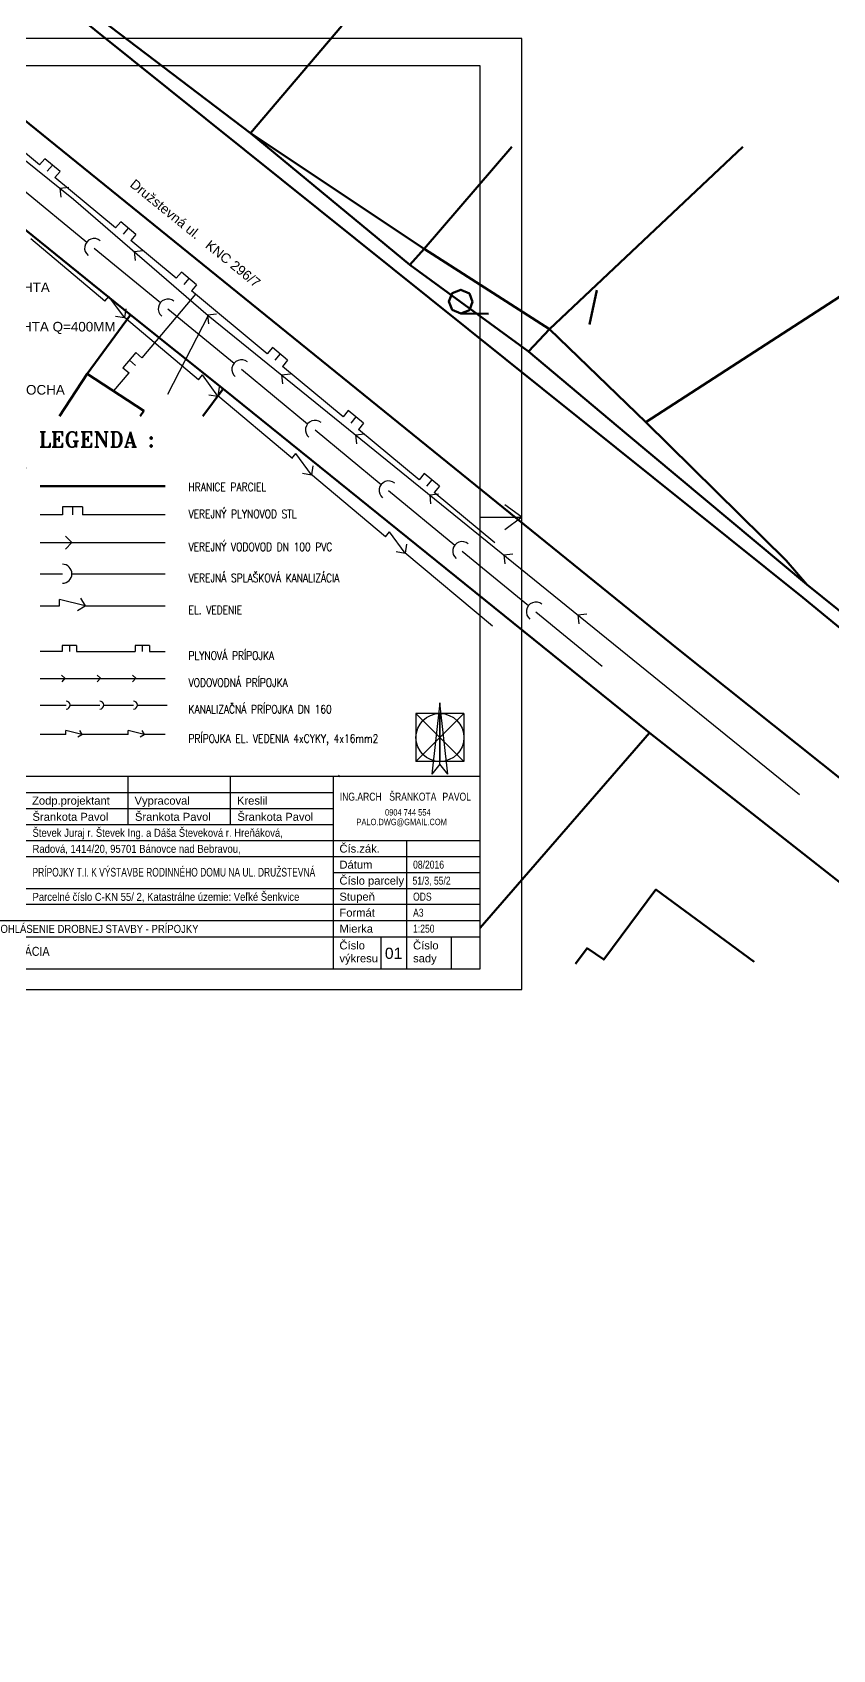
# Model space of a CAD drawing. Header units: millimetres. Extents: x 462666 to 1244237, y 2328025 to 3795663.
# Drawn here: x 1090064 to 1152554, y 2345835 to 2472125 of the extents above; entities that cross this region are included whole.
import ezdxf
from ezdxf.enums import TextEntityAlignment as Align

# ---------------------------------------------------------------- set-up
doc = ezdxf.new("R2010")
doc.units = ezdxf.units.MM
for name, color, linetype in [('LEGENDA', 3, 'Continuous'), ('MUR-POH', 64, 'Continuous'), ('MUR_POH', 64, 'Continuous'), ('PLO_LIN', 6, 'Continuous'), ('POP', 7, 'Continuous'), ('RAM_100', 160, 'Continuous'), ('ROZPISKA100', 7, 'Continuous'), ('SO10-PRIPOJKA-VODOVOD', 5, 'Continuous'), ('SO11-PRIPOJKA-SPLASK-KANAL', 25, 'Continuous'), ('SO12-PRIPOJKA-PLYN', 11, 'Continuous'), ('SO13-PRIPOJKA-ELEKTRO-NN', 20, 'Continuous'), ('TXT_50_MIESTN', 7, 'Continuous')]:
    doc.layers.add(name, color=color, linetype=linetype)
doc.layers.add('P', color=250, linetype='Continuous', lineweight=100)
doc.styles.add('ARIAL', font='arial.ttf', dxfattribs={"height": 250})
doc.styles.add('ROMANS', font='arial.ttf', dxfattribs={"width": 0.85})
doc.styles.add('ROMANT', font='romant', dxfattribs={"height": 3})
doc.styles.add('TAB', font='SIMPLEX', dxfattribs={"width": 0.8})
doc.linetypes.add('GAS_LINE', pattern='A,12.7,-5.08,["GAS",Standard,S=2.54,R=0,X=-2.54,Y=-1.27],-6.35', length=24.13)

# ---------------------------------------------------------------- blocks, each defined once
blk = doc.blocks.new('Z_RAM_A_3_hp 1220')
at = {"layer": 'POP', "linetype": 'Continuous'}
blk.add_lwpolyline([(-288.5, -408), (-6.5, -408), (-6.5, -13), (-288.5, -13)], close=True, dxfattribs=at)
at = {"layer": 'RAM_100', "linetype": 'Continuous'}
for p, q in [((-147.5, 0), (-151.4, -5.38)), ((-147.5, -13), (-147.5, 0)), ((-147.5, 0), (-143.6, -5.38))]:
    blk.add_line(p, q, dxfattribs=at)
for points in [[(-297, -420), (0, -420), (0, 0), (-297, 0)], [(-288.5, -13), (-288.5, -408), (-6.5, -408), (-6.5, -13)]]:
    blk.add_lwpolyline(points, close=True, dxfattribs=at)
blk.add_text('rkmk 1:1 A3  hp1220c/aug 2008', height=3.2, rotation=90, dxfattribs=at).set_placement((-292.52, -406.58))

msp = doc.modelspace()

# ---------------------------------------------------------------- linework, layer by layer
at = {"layer": 'MUR-POH', "ltscale": 0.01}
for p, q in [((1121893, 2419781.2), (1121268, 2414205.7)), ((1122518, 2414205.7), (1121893, 2419781.2)), ((1123768, 2418935.4), (1120018, 2415185.4)), ((1120018, 2418935.4), (1123768, 2415185.4)), ((1120018, 2418935.4), (1120018, 2415185.4)), ((1123768, 2418935.4), (1120018, 2418935.4)), ((1121893, 2418935.4), (1121893, 2415185.4)), ((1121893, 2414978.8), (1121893, 2418935.4)), ((1123768, 2418935.4), (1123768, 2415185.4)), ((1123768, 2415185.4), (1120018, 2415185.4)), ((1121893, 2414978.8), (1121268, 2414205.7)), ((1122518, 2414205.7), (1121893, 2414978.8))]:
    msp.add_line(p, q, dxfattribs=at)
msp.add_circle((1121893, 2417060.4), 1875, dxfattribs=at)
at = {"layer": 'P', "color": 252, "linetype": 'Continuous'}
for points in [[(1161213.7, 2399389.8), (1138250.6, 2417422.6), (1104954.2, 2444285.6), (1097738.2, 2450066.2), (1086534.3, 2459101.6), (1054721.7, 2484730.1), (1043148, 2494381.2), (1016904.7, 2516599.5), (1008354.4, 2523744.2), (991758.4, 2538552.7), (975218.1, 2553342.3)], [(1001012.9, 2553236), (1006964.9, 2547870.1), (1015735.5, 2539961.4), (1033537.6, 2524273.2), (1043421.7, 2515615.4), (1052508.1, 2507593.8), (1067199.5, 2495789.5), (1080759.3, 2484864.7), (1095506.6, 2473060.2), (1107102.4, 2464265.2), (1119548.1, 2453977.7), (1128807.2, 2447202.3), (1136467.2, 2440787.1), (1150544.5, 2429004), (1161303.3, 2420342.6)], [(1114240.9, 2472646.6), (1107102.4, 2464265.2), (1095506.6, 2473060.2), (1093841.9, 2475561)], [(1127514.9, 2463180.2), (1120669.9, 2455220), (1107102.4, 2464265.2), (1114240.9, 2472646.6)], [(1137978.3, 2441674.2), (1148933, 2430871.7), (1150544.5, 2429004), (1136467.2, 2440787.1), (1128807.2, 2447202.3), (1119548.1, 2453977.7), (1107102.4, 2464265.2), (1120669.9, 2455220), (1130452.1, 2448944.9), (1137978.3, 2441674.2)], [(1145543, 2463180.2), (1130452.1, 2448944.9), (1120669.9, 2455220), (1127514.9, 2463180.2)], [(1166455.2, 2460149.4), (1162461.6, 2457541.7), (1137978.3, 2441674.2), (1130452.1, 2448944.9), (1145543, 2463180.2)], [(1089537.9, 2438162.1), (1086803.1, 2434012.5), (1080700.9, 2425532.4), (1070345.2, 2410090.5), (1054315.5, 2386185.3), (1042623.5, 2394217.7), (1060772.3, 2422003.9), (1086534.3, 2459101.6), (1097738.2, 2450066.2), (1094350.6, 2445464.6)], [(1124430.9, 2451091.4), (1124191.7, 2451743.8), (1123522.8, 2452025.7), (1122851.7, 2451749.3), (1122588.5, 2451099), (1122846.3, 2450446.6), (1123515.2, 2450164.7), (1124186.3, 2450441.1), (1124430.9, 2451091.4)], [(1133580.3, 2449304.3), (1134131.1, 2451982)], [(1092172.8, 2442160.1), (1094350.6, 2445464.6), (1097738.2, 2450066.2), (1104954.2, 2444285.6), (1103374.1, 2442160.1)], [(1123515.2, 2450164.7), (1125692.7, 2450155.7)], [(1094350.6, 2445464.6), (1092172.8, 2442160.1)], [(1103374.1, 2442160.1), (1104954.2, 2444285.6), (1138250.6, 2417422.6), (1125043.2, 2402197)], [(1090674, 2436696.9), (1100439.4, 2436696.9)], [(1125043.2, 2402197), (1138250.6, 2417422.6), (1161213.7, 2399389.8)], [(1114052.1, 2414085), (1113996.8, 2414009.5)], [(1132482.1, 2399389.8), (1133379.6, 2400599.5), (1134678.7, 2399719.5), (1138758.5, 2405192.9), (1146421.7, 2399540.8)]]:
    msp.add_lwpolyline(points, dxfattribs=at)
at = {"layer": 'P', "color": 1, "linetype": 'Continuous'}
for points in [[(986570.8, 2553295.5), (1012003.6, 2528605.3), (1041142, 2504383.7), (1140529.4, 2423927.2), (1203526, 2373696.4), (1221769.1, 2361133), (1244188.4, 2345835.3)], [(1244230.4, 2356034.1), (1228975.6, 2366612.3), (1205187.9, 2384056), (1183518.3, 2400634.8), (1150224, 2428000.3), (1094945.2, 2472318.1), (1052057.8, 2506720.9), (1015169.4, 2538084), (999170.4, 2553243.6)], [(1120669.9, 2455220), (1119548.1, 2453977.7)], [(1130452.1, 2448944.9), (1128807.2, 2447202.3)], [(1098487.8, 2442160.1), (1098768.2, 2442580.2), (1094350.6, 2445464.6)]]:
    msp.add_lwpolyline(points, dxfattribs=at)
at = {"layer": 'PLO_LIN', "color": 6, "linetype": 'Continuous', "ltscale": 250}
for points in [[(1090635.5, 2461768.1), (1085898.2, 2465699.2)], [(1096559.9, 2456852), (1091822.6, 2460783.1)], [(1101297.2, 2452920.9), (1097747, 2455867)], [(1102805.9, 2451669), (1098606.8, 2446720.3)], [(1108408.7, 2447019.8), (1102484.3, 2451935.9)], [(1114333, 2442103.7), (1109595.7, 2446034.7)], [(1120257.4, 2437187.6), (1115520.1, 2441118.6)], [(1092429.5, 2434454.1), (1090674, 2434454.1)], [(1100439.4, 2434454.1), (1093972.1, 2434454.1)]]:
    msp.add_lwpolyline(points, dxfattribs=at)
at = {"layer": 'PLO_LIN', "color": 6}
for points in [[(1091036.9, 2462251.8), (1090635.5, 2461768.1)], [(1092223.9, 2461266.8), (1091036.9, 2462251.8)], [(1091630.4, 2461759.3), (1091229, 2461275.6)], [(1092223.9, 2461266.8), (1091822.6, 2460783.1)], [(1096961.2, 2457335.7), (1096559.9, 2456852)], [(1098148.3, 2456350.6), (1096961.2, 2457335.7)], [(1097554.8, 2456843.2), (1097153.4, 2456359.5)], [(1098148.3, 2456350.6), (1097747, 2455867)], [(1101698.6, 2453404.6), (1101297.2, 2452920.9)], [(1102885.6, 2452419.6), (1101698.6, 2453404.6)], [(1102292.1, 2452912.1), (1101890.7, 2452428.4)], [(1102885.6, 2452419.6), (1102484.3, 2451935.9)], [(1108810, 2447503.4), (1108408.7, 2447019.8)], [(1109997.1, 2446518.4), (1108810, 2447503.4)], [(1098140.5, 2447116), (1097142.5, 2445939.9)], [(1097641.5, 2446527.9), (1098120.7, 2446121.3)], [(1098140.5, 2447116), (1098619.7, 2446709.4)], [(1109403.5, 2447010.9), (1109002.2, 2446527.3)], [(1109997.1, 2446518.4), (1109595.7, 2446034.7)], [(1097142.5, 2445939.9), (1097621.7, 2445533.2)], [(1114734.4, 2442587.3), (1114333, 2442103.7)], [(1115921.4, 2441602.3), (1114734.4, 2442587.3)], [(1115327.9, 2442094.8), (1114926.6, 2441611.2)], [(1115921.4, 2441602.3), (1115520.1, 2441118.6)], [(1120658.8, 2437671.2), (1120257.4, 2437187.6)], [(1121845.8, 2436686.2), (1120658.8, 2437671.2)], [(1121252.3, 2437178.7), (1120850.9, 2436695)], [(1121845.8, 2436686.2), (1121444.5, 2436202.5)], [(1126181.8, 2432271.4), (1121444.5, 2436202.5)], [(1093972.1, 2435082.6), (1092429.5, 2435082.6)], [(1092429.5, 2435082.6), (1092429.5, 2434454.1)], [(1093200.8, 2435082.6), (1093200.8, 2434454.1)], [(1093972.1, 2435082.6), (1093972.1, 2434454.1)]]:
    msp.add_lwpolyline(points, dxfattribs=at)
at = {"layer": 'PLO_LIN', "color": 6, "linetype": 'GAS_LINE', "ltscale": 250}
msp.add_lwpolyline([(1097608.8, 2445544.2), (1096403.7, 2444124)], dxfattribs=at)
at = {"layer": 'ROZPISKA100', "color": 2}
for p, q in [((1125043.2, 2414009.5), (1081543.2, 2414009.5)), ((1113543.2, 2414009.5), (1113543.2, 2399009.5)), ((1125043.2, 2399009.5), (1125043.2, 2414009.5)), ((1081543.2, 2409009.5), (1125043.2, 2409009.5)), ((1125043.2, 2404009.5), (1081543.2, 2404009.5)), ((1081543.2, 2399009.5), (1125043.2, 2399009.5))]:
    msp.add_line(p, q, dxfattribs=at)
at = {"layer": 'ROZPISKA100'}
for p, q in [((1097543.2, 2410259.5), (1097543.2, 2414009.5)), ((1105543.2, 2410259.5), (1105543.2, 2414009.5)), ((1081543.2, 2412759.5), (1113543.2, 2412759.5)), ((1081543.2, 2411509.5), (1113543.2, 2411509.5)), ((1081543.2, 2410259.5), (1113543.2, 2410259.5)), ((1119293.2, 2399009.5), (1119293.2, 2409009.5)), ((1081543.2, 2407759.5), (1125043.2, 2407759.5)), ((1113543.2, 2406509.5), (1125043.2, 2406509.5)), ((1081543.2, 2405259.5), (1125043.2, 2405259.5)), ((1081543.2, 2402759.5), (1125043.2, 2402759.5)), ((1081543.2, 2401509.5), (1125043.2, 2401509.5)), ((1117293.2, 2399009.5), (1117293.2, 2401509.5)), ((1122793.2, 2399009.5), (1122793.2, 2401509.5))]:
    msp.add_line(p, q, dxfattribs=at)
at = {"layer": 'SO10-PRIPOJKA-VODOVOD'}
for p, q in [((1092218.3, 2459952.4), (1092916.4, 2460025.7)), ((1092218.3, 2459952.4), (1092291.5, 2459254.2)), ((1098018.6, 2455004.8), (1098716.8, 2455078.1)), ((1098018.6, 2455004.8), (1098091.9, 2454306.6)), ((1103734.4, 2450066.4), (1104432.6, 2450139.6)), ((1103734.4, 2450066.4), (1103807.7, 2449368.2)), ((1109520.1, 2445379.9), (1110218.2, 2445453.1)), ((1109520.1, 2445379.9), (1109593.4, 2444681.7)), ((1115305.7, 2440693.3), (1116003.9, 2440766.6)), ((1115305.7, 2440693.3), (1115379, 2439995.2)), ((1121091.4, 2436006.8), (1121789.6, 2436080.1)), ((1121091.4, 2436006.8), (1121164.7, 2435308.7)), ((1093155.9, 2432277.2), (1092659.5, 2432773.6)), ((1090674, 2432277.2), (1100439.4, 2432277.2)), ((1093155.9, 2432277.2), (1092659.5, 2431780.9)), ((1126877, 2431320.3), (1127575.2, 2431393.6)), ((1126877, 2431320.3), (1126950.3, 2430622.1)), ((1132662.7, 2426633.8), (1133360.9, 2426707.1)), ((1132662.7, 2426633.8), (1132736, 2425935.6))]:
    msp.add_line(p, q, dxfattribs=at)
at = {"layer": 'SO10-PRIPOJKA-VODOVOD', "color": 3}
for p, q in [((1090674, 2421675.8), (1100439.4, 2421675.8)), ((1092611.8, 2421683.1), (1092349.5, 2421938.2)), ((1092611.8, 2421683.1), (1092356.8, 2421420.8)), ((1095380.5, 2421683.1), (1095118.3, 2421938.2)), ((1095380.5, 2421683.1), (1095125.5, 2421420.8)), ((1098149.3, 2421683.1), (1097887, 2421938.2)), ((1098149.3, 2421683.1), (1097894.3, 2421420.8))]:
    msp.add_line(p, q, dxfattribs=at)
at = {"layer": 'SO10-PRIPOJKA-VODOVOD'}
for points in [[(1024607.9, 2515739.7), (1033083, 2508913.1), (1073057.8, 2475392.8), (1093275.6, 2459100.3), (1103790, 2450021.3), (1149964, 2412619.3)], [(1103790, 2450021.3), (1100613.8, 2443838.4)]]:
    msp.add_lwpolyline(points, dxfattribs=at)
at = {"layer": 'SO11-PRIPOJKA-SPLASK-KANAL'}
for p, q in [((1090674, 2429848.1), (1092411.3, 2429848.1)), ((1093155.9, 2429848.1), (1100439.4, 2429848.1))]:
    msp.add_line(p, q, dxfattribs=at)
at = {"layer": 'SO11-PRIPOJKA-SPLASK-KANAL', "color": 3}
for p, q in [((1090674, 2419597.1), (1092411.3, 2419597.1)), ((1098560.4, 2419592.6), (1100297.8, 2419592.6))]:
    msp.add_line(p, q, dxfattribs=at)
at = {"layer": 'SO11-PRIPOJKA-SPLASK-KANAL', "flags": 128}
for points in [[(1089141.1, 2460012.3), (1094314.9, 2455753.3)], [(1094889.8, 2455280.1), (1100063.6, 2451021.2)], [(1100638.5, 2450548), (1105812.3, 2446289.1)], [(1106387.2, 2445815.8), (1111561, 2441556.9)], [(1112135.9, 2441083.7), (1117309.7, 2436824.8)], [(1117884.6, 2436351.6), (1123058.4, 2432092.6)], [(1123633.3, 2431619.4), (1128807.1, 2427360.5)], [(1129382, 2426887.3), (1134555.8, 2422628.3)]]:
    msp.add_lwpolyline(points, dxfattribs=at)
at = {"layer": 'SO11-PRIPOJKA-SPLASK-KANAL', "color": 3, "flags": 128}
for points in [[(1090674, 2419597.1), (1092702.6, 2419597.1)], [(1093011.5, 2419597.1), (1095331.4, 2419597.1)], [(1095640.3, 2419597.1), (1097960.2, 2419597.1)], [(1098269.1, 2419592.6), (1100589.1, 2419592.6)]]:
    msp.add_lwpolyline(points, dxfattribs=at)
at = {"layer": 'SO11-PRIPOJKA-SPLASK-KANAL'}
for centre, start, end in [((1094889.8, 2455280.1), 50.539848, 230.539848), ((1100638.5, 2450548), 50.539848, 230.539848), ((1106387.2, 2445815.8), 50.539848, 230.539848), ((1112135.9, 2441083.7), 50.539848, 230.539848), ((1117884.6, 2436351.6), 50.539848, 230.539848), ((1123633.3, 2431619.4), 50.539848, 230.539848), ((1092411.3, 2429848.1), 270, 90), ((1129382, 2426887.3), 50.539848, 230.539848)]:
    msp.add_arc(centre, 744.6, start, end, dxfattribs=at)
at = {"layer": 'SO11-PRIPOJKA-SPLASK-KANAL', "color": 3}
for centre in [(1092703.7, 2419596.3), (1095332.5, 2419596.3), (1097959.3, 2419592.7)]:
    msp.add_arc(centre, 309.8, 270.80478, 90.80478, dxfattribs=at)
at = {"layer": 'SO12-PRIPOJKA-PLYN', "color": 3, "linetype": 'Continuous', "ltscale": 250}
for points in [[(1092399.6, 2423782.6), (1090674, 2423782.6)], [(1092399.6, 2424237.6), (1092399.6, 2423782.6)], [(1093516.3, 2424237.6), (1092399.6, 2424237.6)], [(1092958, 2424237.6), (1092958, 2423782.6)], [(1093516.3, 2424237.6), (1093516.3, 2423782.6)], [(1093516.3, 2423782.6), (1098084.3, 2423782.6)], [(1098084.3, 2424237.6), (1098084.3, 2423782.6)], [(1099200.9, 2424237.6), (1098084.3, 2424237.6)], [(1098642.6, 2424237.6), (1098642.6, 2423782.6)], [(1099200.9, 2424237.6), (1099200.9, 2423782.6)], [(1099200.9, 2423782.6), (1100439.4, 2423782.6)]]:
    msp.add_lwpolyline(points, dxfattribs=at)
at = {"layer": 'SO13-PRIPOJKA-ELEKTRO-NN'}
for p, q in [((1095728.1, 2451130.4), (1096047.4, 2451510.4)), ((1097248.1, 2449852.9), (1096047.4, 2451510.4)), ((1097358.9, 2450546.1), (1097248.1, 2449852.9)), ((1096554.9, 2449963.7), (1097248.1, 2449852.9)), ((1103029, 2444994.6), (1103348.4, 2445374.6)), ((1104549.1, 2443717.2), (1103348.4, 2445374.6)), ((1103855.9, 2443828), (1104549.1, 2443717.2)), ((1104659.9, 2444410.4), (1104549.1, 2443717.2)), ((1110330, 2438858.9), (1110649.3, 2439238.9)), ((1111850, 2437581.4), (1110649.3, 2439238.9)), ((1111156.8, 2437692.2), (1111850, 2437581.4)), ((1111960.8, 2438274.6), (1111850, 2437581.4)), ((1117645.2, 2432740.2), (1117964.6, 2433120.2)), ((1119165.3, 2431462.7), (1117964.6, 2433120.2)), ((1118472.1, 2431573.5), (1119165.3, 2431462.7)), ((1119276.1, 2432155.9), (1119165.3, 2431462.7)), ((1090674, 2427348.8), (1092194, 2427348.8)), ((1094179.6, 2427348.8), (1092194, 2427845.2)), ((1092194, 2427348.8), (1092194, 2427845.2)), ((1093577.6, 2426987.6), (1094179.6, 2427348.8)), ((1093818.4, 2427950.8), (1094179.6, 2427348.8)), ((1094179.6, 2427348.8), (1100439.4, 2427348.8))]:
    msp.add_line(p, q, dxfattribs=at)
at = {"layer": 'SO13-PRIPOJKA-ELEKTRO-NN', "color": 3}
for p, q in [((1093921.2, 2417308.1), (1092677.8, 2417619)), ((1092677.8, 2417308.1), (1092677.8, 2417619)), ((1093615.7, 2417124.8), (1093921.2, 2417308.1)), ((1093737.9, 2417613.6), (1093921.2, 2417308.1)), ((1097547.2, 2417308.1), (1097547.2, 2417619)), ((1098790.7, 2417308.1), (1097547.2, 2417619)), ((1098485.2, 2417124.8), (1098790.7, 2417308.1)), ((1098607.4, 2417613.6), (1098790.7, 2417308.1))]:
    msp.add_line(p, q, dxfattribs=at)
at = {"layer": 'SO13-PRIPOJKA-ELEKTRO-NN', "flags": 128}
for points in [[(1095728.1, 2451130.4), (1089947.2, 2455988.7)], [(1103029, 2444994.6), (1097248.1, 2449852.9)], [(1110344.3, 2438875.9), (1110249.1, 2438955.8), (1104540.6, 2443728.9)], [(1117648.6, 2432744.2), (1111793.7, 2437659.2)], [(1125983.6, 2425747.1), (1119150.1, 2431483.7)]]:
    msp.add_lwpolyline(points, dxfattribs=at)
at = {"layer": 'SO13-PRIPOJKA-ELEKTRO-NN', "color": 3, "flags": 128}
for points in [[(1092677.8, 2417308.1), (1090674, 2417308.1)], [(1097547.2, 2417308.1), (1093921.2, 2417308.1)], [(1100439.4, 2417308.1), (1098790.7, 2417308.1)]]:
    msp.add_lwpolyline(points, dxfattribs=at)

# ---------------------------------------------------------------- block references
at = {"layer": 'MUR_POH', "ltscale": 0.3, "xscale": 250, "yscale": 250, "zscale": 250, "rotation": 270.0000000000635}
msp.add_blockref('Z_RAM_A_3_hp 1220', (1128293.2, 2397384.5), dxfattribs=at)

# ---------------------------------------------------------------- texts
at = {"layer": 'LEGENDA', "color": 2, "style": 'ROMANT'}
msp.add_text('LEGENDA :', height=1200, dxfattribs=at).set_placement((1090576.9, 2439738.5))
at = {"layer": 'P', "color": 252, "linetype": 'Continuous', "style": 'TAB', "width": 0.8}
msp.add_text('HRANICE PARCIEL', height=650, dxfattribs=at).set_placement((1102257.4, 2436305.2))
at = {"layer": 'PLO_LIN', "color": 6, "linetype": 'Continuous', "ltscale": 250, "style": 'TAB', "width": 0.8}
msp.add_text('VEREJNÝ PLYNOVOD STL', height=650, dxfattribs=at).set_placement((1102257.4, 2434194.2))
at = {"layer": 'PLO_LIN', "color": 3, "linetype": 'Continuous', "ltscale": 250, "style": 'TAB', "width": 0.8}
msp.add_text('PLYNOVÁ PRÍPOJKA', height=650, dxfattribs=at).set_placement((1102257.4, 2423130.2))
at = {"layer": 'ROZPISKA100'}
for s, height, style, p in [('Zodp.projektant', 625, 'ARIAL', (1090043.2, 2411822)), ('Vypracoval', 625, 'ARIAL', (1098043.2, 2411822)), ('Kreslil', 625, 'ARIAL', (1106043.2, 2411822)), ('Šrankota Pavol', 625, 'ROMANS', (1090075.6, 2410555.8)), ('Šrankota Pavol', 625, 'ROMANS', (1098075.6, 2410555.8)), ('Šrankota Pavol', 625, 'ROMANS', (1106075.6, 2410555.8)), ('Čís.zák.', 625, 'ARIAL', (1114043.2, 2408072)), ('Dátum', 625, 'ARIAL', (1114043.2, 2406822)), ('Číslo parcely', 625, 'ARIAL', (1114043.2, 2405572)), ('Stupeň', 625, 'ARIAL', (1114043.2, 2404322)), ('Formát', 625, 'ARIAL', (1114043.2, 2403072)), ('Mierka', 625, 'ARIAL', (1114043.2, 2401822)), ('Číslo', 625, 'ARIAL', (1114043.2, 2400513.5)), ('Číslo', 625, 'ARIAL', (1119793.2, 2400513.5)), ('výkresu', 625, 'ARIAL', (1114043.2, 2399507.2)), ('01', 875, 'ROMANS', (1117590.2, 2399774)), ('sady', 625, 'ARIAL', (1119793.2, 2399507.2))]:
    msp.add_text(s, height=height, dxfattribs=dict(at, style=style)).set_placement(p)
at = {"layer": 'ROZPISKA100', "style": 'ROMANS'}
for s, height, width, p in [('Števek Juraj r. Števek Ing. a Dáša Števeková r. Hreňáková, ', 625, 0.85, (1090075.6, 2409305.8)), ('Radová, 1414/20, 95701 Bánovce nad Bebravou,', 625, 0.85, (1090075.6, 2408055.8)), ('PRÍPOJKY T.I. K VÝSTAVBE RODINNÉHO DOMU NA UL. DRUŽSTEVNÁ', 675, 0.7, (1090075.6, 2406206.6)), ('Parcelné číslo C-KN 55/ 2, Katastrálne územie:^JVeľké Šenkvice', 625, 0.85, (1090075.6, 2404305.8)), ('OHLÁSENIE DROBNEJ STAVBY - PRÍPOJKY', 625, 0.85, (1087575.6, 2401805.8)), ('SITUÁCIA', 700, 0.85, (1087575.6, 2400013.2))]:
    msp.add_text(s, height=height, dxfattribs=dict(at, width=width)).set_placement(p)
at = {"layer": 'ROZPISKA100', "width": 0.8}
for tag, p, s in [('ING.ARCH', (1114069.8, 2412128), 'KRESLIL'), ('ŠRANKOTA', (1117936.4, 2412128), 'KRESLIL'), ('PAVOL', (1122086.5, 2412128), 'KRESLIL'), ('08/2016', (1119793.2, 2406822), 'DÁTUM'), ('51/3, 55/2', (1119748.8, 2405572), 'ARCH.ČÍSLO'), ('ODS', (1119793.2, 2404322), 'STUPEŇ'), ('A3', (1119793.2, 2403072), 'FORMÁT'), ('1:250', (1119793.2, 2401822), 'MIERKA')]:
    msp.add_attdef(tag, p, s, height=625, dxfattribs=at)
for tag, p in [('0904 744 554', (1119382.3, 2411216.8)), ('PALO.DWG@GMAIL.COM', (1118902, 2410466.3))]:
    msp.add_attdef(tag, text='KRESLIL', height=500, dxfattribs=at).set_placement(p, align=Align.MIDDLE_CENTER)
at = {"layer": 'SO10-PRIPOJKA-VODOVOD', "style": 'TAB', "width": 0.8}
msp.add_text('VEREJNÝ VODOVOD DN 100 PVC', height=650, dxfattribs=at).set_placement((1102257.4, 2431624.8))
at = {"layer": 'SO10-PRIPOJKA-VODOVOD', "color": 3, "style": 'TAB', "width": 0.8}
msp.add_text('VODOVODNÁ PRÍPOJKA', height=650, dxfattribs=at).set_placement((1102257.4, 2421023.4))
at = {"layer": 'SO11-PRIPOJKA-SPLASK-KANAL', "style": 'TAB', "width": 0.8}
msp.add_text('VEREJNÁ SPLAŠKOVÁ KANALIZÁCIA', height=650, dxfattribs=at).set_placement((1102257.4, 2429195.7))
at = {"layer": 'SO11-PRIPOJKA-SPLASK-KANAL', "color": 3, "style": 'TAB', "width": 0.8}
msp.add_text('KANALIZAČNÁ PRÍPOJKA DN 160', height=650, dxfattribs=at).set_placement((1102257.4, 2418944.7))
at = {"layer": 'SO12-PRIPOJKA-PLYN', "style": 'ARIAL'}
for s, p in [('VODOMERNÁ ŠACHTA', (1080017.5, 2451840.1)), ('REVÍZNA KANALIZ. ŠACHTA Q=400MM', (1077323.7, 2448765.6)), ('SPEVNENÁ BET. PLOCHA', (1079673.9, 2443837.7))]:
    msp.add_text(s, height=750, dxfattribs=at).set_placement(p)
at = {"layer": 'SO13-PRIPOJKA-ELEKTRO-NN', "style": 'TAB', "width": 0.8}
msp.add_text('EL. VEDENIE', height=650, dxfattribs=at).set_placement((1102257.4, 2426696.4))
at = {"layer": 'SO13-PRIPOJKA-ELEKTRO-NN', "color": 3, "style": 'TAB', "width": 0.8}
msp.add_text('PRÍPOJKA EL. VEDENIA 4xCYKY, 4x16mm2', height=650, dxfattribs=at).set_placement((1102257.4, 2416655.7))
at = {"layer": 'TXT_50_MIESTN', "style": 'ARIAL'}
msp.add_text('Družstevná ul.   KNC 296/7', height=750, rotation=321, dxfattribs=at).set_placement((1097622.1, 2460135.3))

doc.saveas('drawing.dxf')
